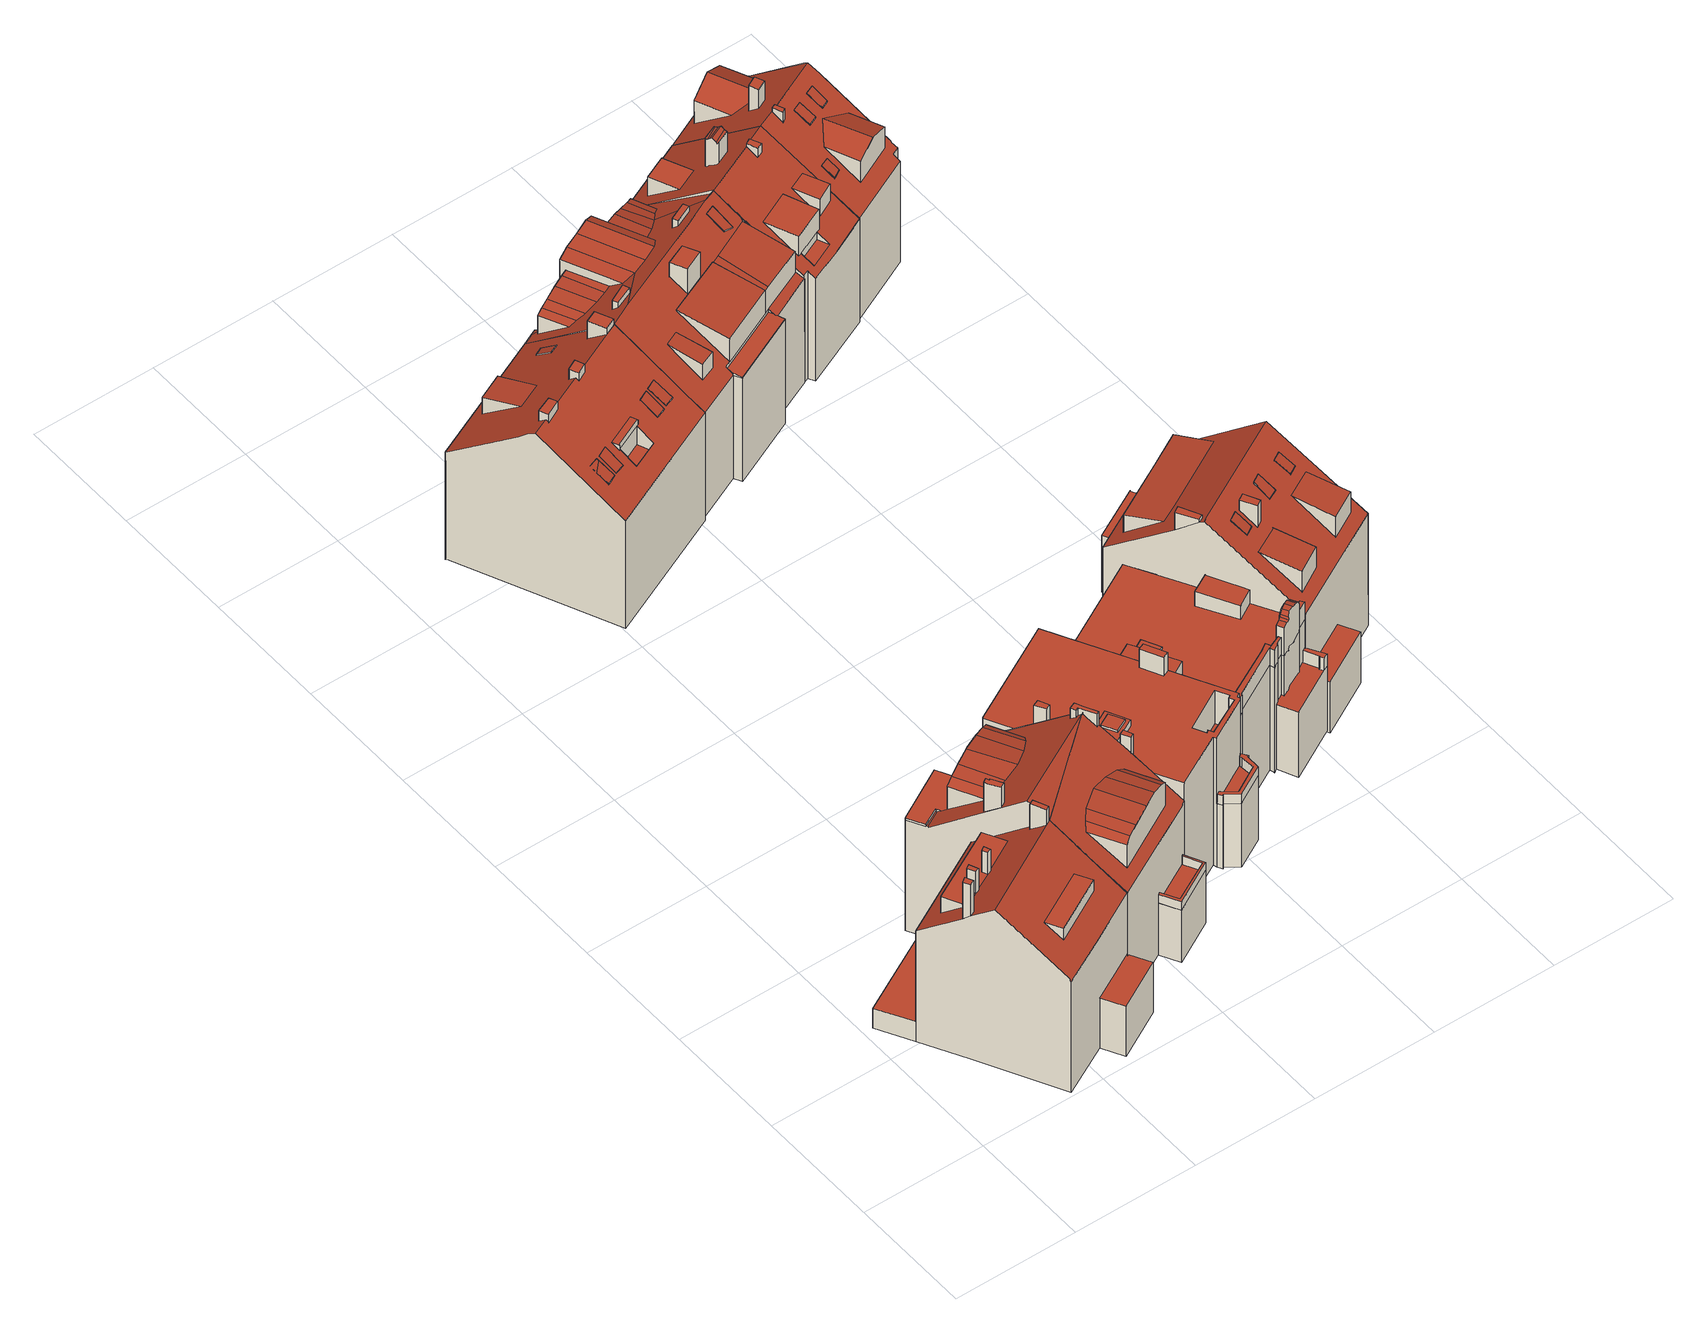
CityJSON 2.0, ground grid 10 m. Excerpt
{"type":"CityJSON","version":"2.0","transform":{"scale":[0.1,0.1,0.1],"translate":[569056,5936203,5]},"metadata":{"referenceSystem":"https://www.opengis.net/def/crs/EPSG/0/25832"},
"CityObjects":{
"building1":{"type":"Building","attributes":{"Grundfläche 2D":"137.270024","Grundhöhe NN":"5.859"},"children":["building1-1","building1-2","building1-3","building1-4"],"geometry":[{"type":"MultiSurface","lod":"3","boundaries":[[[0,1,2,3]],[[4,5,6,7,8,9,10,11,12,13,14,15]],[[16,17,18,19,20,21],[22,3,2,23]],[[24,17,16]],[[17,24,25,26,27,28,29],[30,4,15,12,11,8,7,31]],[[32,33,34,35]],[[36,37,38,39,40]],[[1,0,22,23]],[[2,1,23]],[[22,0,3]],[[31,7,6]],[[5,4,30]],[[6,5,30,31]],[[32,35,41,42]],[[33,32,42,43]],[[34,33,43,44]],[[36,21,20,19,45,46,37]],[[41,35,26,25,24,16,21,36,47,48,49]],[[26,35,34,27]],[[45,19,18,17,29,28,27,34,44,50]],[[38,37,46,51]],[[39,38,51,52]],[[47,36,40,39,52,53]],[[50,44,43,42,41,49,48,47,53,52,51,46,45]]],"semantics":{"surfaces":[{"type":"RoofSurface"},{"type":"WallSurface"},{"type":"GroundSurface"}],"values":[0,0,0,0,0,0,0,1,1,1,1,1,1,1,1,1,1,1,1,1,1,1,1,2]}}]},
"building1-1":{"type":"BuildingInstallation","parents":["building1"],"geometry":[{"type":"MultiSurface","lod":"3","boundaries":[[[54,55,56,57]],[[12,58,57,56]],[[14,54,57,58,15]],[[55,54,14,13]],[[56,55,13,12]]],"semantics":{"surfaces":[{"type":"RoofSurface"},{"type":"WallSurface"}],"values":[0,1,1,1,1]}}]},
"building1-2":{"type":"BuildingInstallation","parents":["building1"],"geometry":[{"type":"MultiSurface","lod":"3","boundaries":[[[59,60,61,62]],[[8,63,62,61]],[[10,59,62,63,11]],[[60,59,10,9]],[[61,60,9,8]]],"semantics":{"surfaces":[{"type":"RoofSurface"},{"type":"WallSurface"}],"values":[0,1,1,1,1]}}]},
"building1-3":{"type":"BuildingInstallation","parents":["building1"],"geometry":[{"type":"MultiSurface","lod":"3","boundaries":[[[64,65,66,67,68]],[[66,65,25,69]],[[70,68,67,66,69,71]],[[64,68,70,24]],[[65,64,24,25]]],"semantics":{"surfaces":[{"type":"RoofSurface"},{"type":"WallSurface"}],"values":[0,1,1,1,1]}}]},
"building1-4":{"type":"BuildingInstallation","parents":["building1"],"geometry":[{"type":"MultiSurface","lod":"3","boundaries":[[[72,73,74,75]],[[75,74,29,76]],[[72,75,76,77]],[[73,72,77,28]],[[74,73,28,29]]],"semantics":{"surfaces":[{"type":"RoofSurface"},{"type":"WallSurface"}],"values":[0,1,1,1,1]}}]},
"building2":{"type":"Building","attributes":{"Grundfläche 2D":"147.644902","Grundhöhe NN":"5.952"},"children":["building2-1","building2-2","building2-3","building2-4"],"geometry":[{"type":"MultiSurface","lod":"3","boundaries":[[[78,79,80,81]],[[81,80,82,83]],[[84,83,82,85]],[[86,84,85,87]],[[88,86,87,89]],[[90,88,89,91]],[[92,93,94,95]],[[96,92,95,97]],[[98,96,97,99]],[[100,101,98,99,102]],[[103,100,102,104]],[[105,103,104,106]],[[107,108,109,110,111,112]],[[113,114,115,116,117,118,119,120,121,122,123,124],[125,78,81,83,84,86,88,90,126]],[[127,115,114,113]],[[128,129,130,131]],[[132,133,134,135]],[[136,137,115,127,113,138,139,140,130,129,141,142,143,106,104,102,99,97,95,94,144,145,146,133,132]],[[147,24,115,137]],[[116,115,24]],[[87,85,82,80,79,125,126,91,89]],[[126,90,91]],[[79,78,125]],[[144,94,93]],[[143,105,106]],[[103,105,143,142,148,144,93,92,96,98,101,100]],[[111,110,149,150]],[[112,111,150,151]],[[107,112,151,152]],[[110,109,108,107,152,153,122,121,120,119,118,154,149]],[[155,113,124,123,122,153]],[[156,140,139,138,113,155]],[[130,140,156,157]],[[131,130,157,158]],[[159,128,131,158,160]],[[118,117,116,24,147,137,136,132,135,159,160,161,162,163,164,165,166,154]],[[153,152,151,150,149,154,166,165,164,163,162,161,160,158,157,156,155]]],"semantics":{"surfaces":[{"type":"RoofSurface"},{"type":"WallSurface"},{"type":"GroundSurface"}],"values":[0,0,0,0,0,0,0,0,0,0,0,0,0,0,0,0,0,0,0,0,1,1,1,1,1,1,1,1,1,1,1,1,1,1,1,1,2]}}]},
"building2-1":{"type":"BuildingInstallation","parents":["building2"],"geometry":[{"type":"MultiSurface","lod":"3","boundaries":[[[167,168,169,170,171,172,173]],[[174,171,170,169,175,176]],[[174,177,172,171]],[[173,172,177,178]],[[178,179,167,173]],[[168,167,179,180]],[[180,175,169,168]]],"semantics":{"surfaces":[{"type":"RoofSurface"},{"type":"WallSurface"}],"values":[0,1,1,1,1,1,1]}}]},
"building2-2":{"type":"BuildingInstallation","parents":["building2"],"geometry":[{"type":"MultiSurface","lod":"3","boundaries":[[[181,182,183,145,184,185,186,141,187,188,189,190]],[[144,148,142,186,185,184]],[[141,186,142]],[[184,145,144]],[[129,187,141]],[[188,187,129,128]],[[128,159,189,188]],[[159,135,190,189]],[[135,134,181,190]],[[146,145,183,182,181,134,133]]],"semantics":{"surfaces":[{"type":"RoofSurface"},{"type":"WallSurface"}],"values":[0,1,1,1,1,1,1,1,1,1]}}]},
"building2-3":{"type":"BuildingInstallation","parents":["building2"],"geometry":[{"type":"MultiSurface","lod":"3","boundaries":[[[191,192,193,194,195,196,197,198]],[[192,191,139,199]],[[199,200,193,192]],[[194,193,200,201]],[[202,196,195,194,201,127,114]],[[197,196,202,124]],[[124,113,138,139,191,198,197]]],"semantics":{"surfaces":[{"type":"RoofSurface"},{"type":"WallSurface"}],"values":[0,1,1,1,1,1,1]}}]},
"building2-4":{"type":"BuildingInstallation","parents":["building2"],"geometry":[{"type":"MultiSurface","lod":"3","boundaries":[[[203,204,205,206,207,208,209,210]],[[109,110,203,210]],[[110,111,204,203]],[[111,112,205,204]],[[112,107,206,205]],[[206,107,108,207]],[[108,211,208,207]],[[209,208,211,212]],[[212,109,210,209]]],"semantics":{"surfaces":[{"type":"RoofSurface"},{"type":"WallSurface"}],"values":[0,1,1,1,1,1,1,1,1]}}]},
"building3":{"type":"Building","attributes":{"Grundfläche 2D":"138.287125","Grundhöhe NN":"5.961"},"children":["building3-1","building3-2","building3-3","building3-4","building3-5","building3-6","building3-7"],"geometry":[{"type":"MultiSurface","lod":"3","boundaries":[[[213,214,215,216,217,218,219,220,221,222,223,224,225,226,227,228,229,230,231,232,233],[234,235,236,237,238,239,240,241]],[[242,243,244,245,246,247,248,249,250,251,252,253]],[[155,153,219,218,217,216,215,214,213,233,232,254,156]],[[220,219,153,255]],[[221,220,255,256,251,257]],[[221,257,251,250,249,248,247,246,258,225,224,223,222]],[[225,258,246,259,260,226]],[[227,226,260,261]],[[262,263,231,230,229,228,227,261,264]],[[232,231,263,254]],[[252,251,256,265]],[[253,252,265,266]],[[242,253,266,267]],[[243,242,267,268]],[[244,243,268,269]],[[245,244,269,270]],[[246,245,270,259]],[[269,268,267,266,265,256,255,153,155,156,254,263,262,264,261,260,259,270]]],"semantics":{"surfaces":[{"type":"RoofSurface"},{"type":"WallSurface"},{"type":"GroundSurface"}],"values":[0,0,1,1,1,1,1,1,1,1,1,1,1,1,1,1,1,2]}}]},
"building3-1":{"type":"BuildingInstallation","parents":["building3"],"geometry":[{"type":"MultiSurface","lod":"3","boundaries":[[[271,272,273,274]],[[230,275,274,273]],[[271,274,275,276]],[[276,229,272,271]],[[229,230,273,272]]],"semantics":{"surfaces":[{"type":"RoofSurface"},{"type":"WallSurface"}],"values":[0,1,1,1,1]}}]},
"building3-2":{"type":"BuildingInstallation","parents":["building3"],"geometry":[{"type":"MultiSurface","lod":"3","boundaries":[[[277,278,279,280,281,282,283,284]],[[240,280,279,241]],[[240,239,281,280]],[[239,238,282,281]],[[238,237,283,282]],[[236,284,283,237]],[[235,277,284,236]],[[235,234,278,277]],[[279,278,234,241]]],"semantics":{"surfaces":[{"type":"RoofSurface"},{"type":"WallSurface"}],"values":[0,1,1,1,1,1,1,1,1]}}]},
"building3-3":{"type":"BuildingInstallation","parents":["building3"],"geometry":[{"type":"MultiSurface","lod":"3","boundaries":[[[285,286,287,288]],[[217,218,288,287]],[[218,289,285,288]],[[286,285,289,290]],[[290,217,287,286]]],"semantics":{"surfaces":[{"type":"RoofSurface"},{"type":"WallSurface"}],"values":[0,1,1,1,1]}}]},
"building3-4":{"type":"BuildingInstallation","parents":["building3"],"geometry":[{"type":"MultiSurface","lod":"3","boundaries":[[[291,292,293,294],[295,296,297,298]],[[216,299,291,294]],[[299,300,292,291]],[[300,215,293,292]],[[215,216,294,293]]],"semantics":{"surfaces":[{"type":"RoofSurface"},{"type":"WallSurface"}],"values":[0,1,1,1,1]}}]},
"building3-5":{"type":"BuildingInstallation","parents":["building3"],"geometry":[{"type":"MultiSurface","lod":"3","boundaries":[[[301,302,303,304]],[[304,303,297,296]],[[301,304,296,295]],[[302,301,295,298]],[[303,302,298,297]]],"semantics":{"surfaces":[{"type":"RoofSurface"},{"type":"WallSurface"}],"values":[0,1,1,1,1]}}]},
"building3-6":{"type":"BuildingInstallation","parents":["building3"],"geometry":[{"type":"MultiSurface","lod":"3","boundaries":[[[305,306,307,308]],[[213,214,308,307]],[[214,309,305,308]],[[306,305,309,310]],[[310,213,307,306]]],"semantics":{"surfaces":[{"type":"RoofSurface"},{"type":"WallSurface"}],"values":[0,1,1,1,1]}}]},
"building3-7":{"type":"BuildingInstallation","parents":["building3"],"geometry":[{"type":"MultiSurface","lod":"3","boundaries":[[[311,312,313,314,315,316,317,257,318,319,320,321,322,323,258,324]],[[242,243,321,320]],[[248,325,312,311]],[[313,312,325,326]],[[314,313,326,327]],[[315,314,327,328]],[[328,249,316,315]],[[250,251,257,317,316,249]],[[251,252,318,257]],[[252,253,319,318]],[[253,242,320,319]],[[243,244,322,321]],[[244,245,323,322]],[[245,246,258,323]],[[247,248,311,324,258,246]]],"semantics":{"surfaces":[{"type":"RoofSurface"},{"type":"WallSurface"}],"values":[0,1,1,1,1,1,1,1,1,1,1,1,1,1,1]}}]},
"building4":{"type":"Building","attributes":{"Grundfläche 2D":"151.168650","Grundhöhe NN":"5.872"},"children":["building4-1","building4-2","building4-3","building4-4","building4-5","building4-6","building4-7","building4-8","building4-9","building4-10"],"geometry":[{"type":"MultiSurface","lod":"3","boundaries":[[[329,330,331,332]],[[333,334,335,336,337,338,339,340,341],[342,343,344,345]],[[346,347,348,349,350,351,352,340,339,338,337,336,335,334],[331,353,354,332]],[[330,353,331]],[[332,354,329]],[[330,329,354,353]],[[333,341,355,356]],[[348,347,346,334,333,356,357]],[[349,348,357,358]],[[355,341,340,352,351,350,349,358,359]],[[358,357,356,355,359]]],"semantics":{"surfaces":[{"type":"RoofSurface"},{"type":"WallSurface"},{"type":"GroundSurface"}],"values":[0,0,0,1,1,1,1,1,1,1,2]}}]},
"building4-1":{"type":"BuildingInstallation","parents":["building4"],"geometry":[{"type":"MultiSurface","lod":"3","boundaries":[[[360,361,362,363]],[[345,344,361,360]],[[344,343,362,361]],[[343,342,363,362]],[[345,360,363,342]]],"semantics":{"surfaces":[{"type":"RoofSurface"},{"type":"WallSurface"}],"values":[0,1,1,1,1]}}]},
"building4-2":{"type":"BuildingInstallation","parents":["building4"],"geometry":[{"type":"MultiSurface","lod":"3","boundaries":[[[364,365,366,367]],[[347,368,367,366]],[[364,367,368,369]],[[365,364,369,346]],[[346,347,366,365]]],"semantics":{"surfaces":[{"type":"RoofSurface"},{"type":"WallSurface"}],"values":[0,1,1,1,1]}}]},
"building4-3":{"type":"BuildingInstallation","parents":["building4"],"geometry":[{"type":"MultiSurface","lod":"3","boundaries":[[[370,371,372,373,374]],[[371,370,375,376]],[[371,376,338,377,372]],[[373,372,377,378]],[[378,339,375,370,374,373]]],"semantics":{"surfaces":[{"type":"RoofSurface"},{"type":"WallSurface"}],"values":[0,1,1,1,1]}}]},
"building4-4":{"type":"BuildingInstallation","parents":["building4"],"geometry":[{"type":"MultiSurface","lod":"3","boundaries":[[[379,380,381,382]],[[381,380,383,384]],[[382,381,384,385]],[[379,382,385,386]],[[380,379,386,383]]],"semantics":{"surfaces":[{"type":"RoofSurface"},{"type":"WallSurface"}],"values":[0,1,1,1,1]}}]},
"building4-5":{"type":"BuildingInstallation","parents":["building4"],"geometry":[{"type":"MultiSurface","lod":"3","boundaries":[[[387,388,389,390]],[[391,392,390,389]],[[392,393,387,390]],[[388,387,393,394]],[[389,388,394,391]]],"semantics":{"surfaces":[{"type":"RoofSurface"},{"type":"WallSurface"}],"values":[0,1,1,1,1]}}]},
"building4-6":{"type":"BuildingInstallation","parents":["building4"],"geometry":[{"type":"MultiSurface","lod":"3","boundaries":[[[395,396,397,398]],[[396,395,399,400]],[[400,401,397,396]],[[401,402,398,397]],[[395,398,402,399]]],"semantics":{"surfaces":[{"type":"RoofSurface"},{"type":"WallSurface"}],"values":[0,1,1,1,1]}}]},
"building4-7":{"type":"BuildingInstallation","parents":["building4"],"geometry":[{"type":"MultiSurface","lod":"3","boundaries":[[[403,404,405,406]],[[407,408,404,403]],[[406,405,409,410]],[[403,406,410,407]],[[408,409,405,404]]],"semantics":{"surfaces":[{"type":"RoofSurface"},{"type":"WallSurface"}],"values":[0,1,1,1,1]}}]},
"building4-8":{"type":"BuildingInstallation","parents":["building4"],"geometry":[{"type":"MultiSurface","lod":"3","boundaries":[[[411,412,413,414,415,416]],[[412,411,417,418]],[[418,336,419,414,413,412]],[[420,415,414,419]],[[420,337,417,411,416,415]]],"semantics":{"surfaces":[{"type":"RoofSurface"},{"type":"WallSurface"}],"values":[0,1,1,1,1]}}]},
"building4-9":{"type":"BuildingInstallation","parents":["building4"],"geometry":[{"type":"MultiSurface","lod":"3","boundaries":[[[421,422,423,424,425,426]],[[427,345,342,428,422,421,426,425]],[[423,422,428]],[[425,424,427]]],"semantics":{"surfaces":[{"type":"RoofSurface"},{"type":"WallSurface"}],"values":[0,1,1,1]}}]},
"building4-10":{"type":"BuildingInstallation","parents":["building4"],"geometry":[{"type":"MultiSurface","lod":"3","boundaries":[[[429,430,431,432]],[[432,431,433,434]],[[429,432,434,435]],[[430,429,435,436]],[[431,430,436,433]]],"semantics":{"surfaces":[{"type":"RoofSurface"},{"type":"WallSurface"}],"values":[0,1,1,1,1]}}]},
"building5":{"type":"Building","attributes":{"Grundfläche 2D":"136.996921","Grundhöhe NN":"6.033"},"children":["building5-1","building5-2","building5-3","building5-4","building5-5","building5-6","building5-7","building5-8"],"geometry":[{"type":"Solid","lod":"3","boundaries":[[[[437,438,439,440,441,442,443,444,445,446,447,448,449,450,451,452,453,454]],[[455,456,457]],[[456,458,459,460,461,462,463,464,465,466,467,468,469,470,471,472,473,474,475,476,477,478,457]],[[479,459,458,480,481,482,483]],[[474,473,472,475]],[[484,485,460,459,486,487,488]],[[489,490,461,460]],[[454,453,491,492]],[[493,438,437,454,492,494]],[[495,440,439,438,493,496]],[[455,457,261,497]],[[456,455,497,498]],[[458,456,498,499]],[[500,481,480,458,499,501]],[[483,482,481,500,491,453,452]],[[483,452,451,479]],[[479,451,450,459]],[[459,450,449,486]],[[446,445,444,443,490,489,460,485,484,488,487,486,449,448,447]],[[490,443,442,461]],[[440,502,462,461,442,441]],[[468,467,466,465,464,463,462,502,440,495,503,504]],[[469,468,504,505]],[[457,478,477,476,475,472,471,470,469,505,262,264,261]],[[497,261,264,262,505,504,503,495,496,493,494,492,491,500,501,499,498]]]],"semantics":{"surfaces":[{"type":"RoofSurface"},{"type":"WallSurface"},{"type":"GroundSurface"}],"values":[[0,0,0,0,0,0,0,1,1,1,1,1,1,1,1,1,1,1,1,1,1,1,1,1,2]]}}]},
"building5-1":{"type":"BuildingInstallation","parents":["building5"],"geometry":[{"type":"MultiSurface","lod":"3","boundaries":[[[506,502,507,508,509,510,511]],[[508,507,441,512]],[[512,513,509,508]],[[513,437,510,509]],[[437,438,511,510]],[[438,439,440,502,506,511]],[[502,440,441,507]]],"semantics":{"surfaces":[{"type":"RoofSurface"},{"type":"WallSurface"}],"values":[0,1,1,1,1,1,1]}}]},
"building5-2":{"type":"BuildingInstallation","parents":["building5"],"geometry":[{"type":"MultiSurface","lod":"3","boundaries":[[[514,515,516,517,518,519,520,521,522]],[[477,478,457,516,515]],[[457,455,517,516]],[[455,456,518,517]],[[458,519,518,456]],[[523,524,525,522,521,520]],[[474,514,522,525]],[[477,515,514,474,526]]],"semantics":{"surfaces":[{"type":"RoofSurface"},{"type":"WallSurface"}],"values":[0,1,1,1,1,1,1,1]}}]},
"building5-3":{"type":"BuildingInstallation","parents":["building5"],"geometry":[{"type":"MultiSurface","lod":"3","boundaries":[[[527,528,529,530]],[[530,529,531,532]],[[527,530,532,533]],[[528,527,533,534]],[[529,528,534,531]]],"semantics":{"surfaces":[{"type":"RoofSurface"},{"type":"WallSurface"}],"values":[0,1,1,1,1]}}]},
"building5-4":{"type":"BuildingInstallation","parents":["building5"],"geometry":[{"type":"MultiSurface","lod":"3","boundaries":[[[535,536,537,538,539]],[[535,540,541,536]],[[540,542,543,541]],[[542,544,545,543]],[[544,546,547,545]],[[546,548,549,547]],[[548,550,551,549]],[[550,552,553,551]],[[554,553,552,555,556,557]],[[542,540,535,539,558,559,560,561,562,563,564,565,555,552,550,548,546,544]],[[566,567,568,459,486,554,557,556,555,565]],[[543,545,547,549,551,553,554,486,487,488,484,485,460,489,490,537,536,541]],[[461,569,570,571,558,539,538,537,490]]],"semantics":{"surfaces":[{"type":"RoofSurface"},{"type":"WallSurface"}],"values":[0,0,0,0,0,0,0,0,0,1,1,1,1]}}]},
"building5-5":{"type":"BuildingInstallation","parents":["building5"],"geometry":[{"type":"MultiSurface","lod":"3","boundaries":[[[572,573,574,568,567,520,519,575,576]],[[523,520,567,566]],[[458,480,481,576,575,519]],[[481,482,483,573,572,576]],[[483,479,574,573]],[[479,459,568,574]]],"semantics":{"surfaces":[{"type":"RoofSurface"},{"type":"WallSurface"}],"values":[0,1,1,1,1,1]}}]},
"building5-6":{"type":"BuildingInstallation","parents":["building5"],"geometry":[{"type":"MultiSurface","lod":"3","boundaries":[[[577,578,579,580,581,582,583,584]],[[471,472,475,582,581,580,470]],[[475,473,585,584,583,582]],[[586,587,579,578,577,584,585,588]],[[587,470,580,579]]],"semantics":{"surfaces":[{"type":"RoofSurface"},{"type":"WallSurface"}],"values":[0,1,1,1,1]}}]},
"building5-7":{"type":"BuildingInstallation","parents":["building5"],"geometry":[{"type":"MultiSurface","lod":"3","boundaries":[[[589,590,591,592]],[[465,593,590,589]],[[594,591,590,593]],[[594,464,592,591]],[[589,592,464,465]]],"semantics":{"surfaces":[{"type":"RoofSurface"},{"type":"WallSurface"}],"values":[0,1,1,1,1]}}]},
"building5-8":{"type":"BuildingInstallation","parents":["building5"],"geometry":[{"type":"MultiSurface","lod":"3","boundaries":[[[595,596,570,569,597]],[[463,598,571,570,596,595]],[[462,597,569,461]],[[462,463,595,597]]],"semantics":{"surfaces":[{"type":"RoofSurface"},{"type":"WallSurface"}],"values":[0,1,1,1]}}]},
"building6":{"type":"Building","attributes":{"Grundfläche 2D":"190.887430","Grundhöhe NN":"6.271"},"children":["building6-1","building6-2","building6-3","building6-4","building6-5","building6-6"],"geometry":[{"type":"MultiSurface","lod":"3","boundaries":[[[599,600,601,602]],[[603,599,602,604]],[[605,603,604,606]],[[607,608,605,606]],[[609,610,611,612]],[[613,614,615,616]],[[613,617,618,614]],[[619,618,617,620]],[[620,609,612,619]],[[621,622,623,624]],[[625,626,627,628,629]],[[625,629,630,631]],[[632,633,634,635]],[[635,634,636,637]],[[637,636,638,639]],[[638,640,641,639]],[[641,640,642,643]],[[644,645,646]],[[631,647,648,646,645,649,650,651,652,653]],[[654,655,656,657,333,658,659,660,661,662,627,626,625,631,653,663]],[[664,665,666]],[[657,656,602,601,615,614,618,619,612,611,667,666,665,348,668]],[[602,656,655,654,637,639,641,643,607,606,604]],[[669,670,671,672,673,674,675,676,632,635,637,654,677,678]],[[677,654,663]],[[600,679,680,616,615,601]],[[642,674,673,608,607,643]],[[679,600,599,603,605,608,673,672]],[[667,611,610]],[[617,613,616,680,666,667,610,609,620]],[[627,622,621,628]],[[627,662,623,622]],[[624,623,662,661]],[[624,661,681,628,621]],[[628,681,646,648,647,630,629]],[[631,630,647]],[[636,634,633,676,675,674,642,640,638]],[[676,633,632]],[[658,333,682,683]],[[684,658,683,685]],[[686,684,685,687]],[[645,686,687,688]],[[650,649,645,688,689]],[[690,691,692,669,678,677,663,653,652,651,650,689,693]],[[671,670,669,692,694]],[[672,671,694,695]],[[696,679,672,695]],[[680,679,696,697]],[[666,680,697,698]],[[664,666,698,699]],[[700,348,665,664,699,701]],[[333,657,668,348,682]],[[682,348,700]],[[695,694,692,691,690,693,689,688,687,685,683,682,700,701,699,698,697,696]]],"semantics":{"surfaces":[{"type":"RoofSurface"},{"type":"WallSurface"},{"type":"GroundSurface"}],"values":[0,0,0,0,0,0,0,0,0,0,0,0,0,0,0,0,0,0,0,0,0,0,0,0,0,1,1,1,1,1,1,1,1,1,1,1,1,1,1,1,1,1,1,1,1,1,1,1,1,1,1,1,1,2]}}]},
"building6-1":{"type":"BuildingInstallation","parents":["building6"],"geometry":[{"type":"MultiSurface","lod":"3","boundaries":[[[702,703,704,705]],[[706,707,705,704]],[[702,705,707,708]],[[708,709,703,702]],[[703,709,706,704]]],"semantics":{"surfaces":[{"type":"RoofSurface"},{"type":"WallSurface"}],"values":[0,1,1,1,1]}}]},
"building6-2":{"type":"BuildingInstallation","parents":["building6"],"geometry":[{"type":"MultiSurface","lod":"3","boundaries":[[[710,711,712,713,714]],[[715,716,710,714]],[[711,710,716,717]],[[717,718,712,711]],[[718,719,713,712]],[[715,714,713,719]]],"semantics":{"surfaces":[{"type":"RoofSurface"},{"type":"WallSurface"}],"values":[0,1,1,1,1,1]}}]},
"building6-3":{"type":"BuildingInstallation","parents":["building6"],"geometry":[{"type":"MultiSurface","lod":"3","boundaries":[[[720,721,722,723]],[[724,721,720,725]],[[724,726,722,721]],[[727,723,722,726,728]],[[720,723,727,725]]],"semantics":{"surfaces":[{"type":"RoofSurface"},{"type":"WallSurface"}],"values":[0,1,1,1,1]}}]},
"building6-4":{"type":"BuildingInstallation","parents":["building6"],"geometry":[{"type":"MultiSurface","lod":"3","boundaries":[[[729,644,730,731,732,659,733]],[[730,644,646]],[[730,646,681,661,660,732,731]],[[659,732,660]],[[684,686,729,733]],[[686,645,644,729]],[[658,684,733,659]]],"semantics":{"surfaces":[{"type":"RoofSurface"},{"type":"WallSurface"}],"values":[0,1,1,1,1,1,1]}}]},
"building6-5":{"type":"BuildingInstallation","parents":["building6"],"geometry":[{"type":"MultiSurface","lod":"3","boundaries":[[[734,735,736,737]],[[737,736,738,739]],[[739,740,734,737]],[[735,734,740,741]],[[736,735,741,738]]],"semantics":{"surfaces":[{"type":"RoofSurface"},{"type":"WallSurface"}],"values":[0,1,1,1,1]}}]},
"building6-6":{"type":"BuildingInstallation","parents":["building6"],"geometry":[{"type":"MultiSurface","lod":"3","boundaries":[[[742,743,744,745]],[[746,747,743,742]],[[747,744,743]],[[742,745,746]]],"semantics":{"surfaces":[{"type":"RoofSurface"},{"type":"WallSurface"}],"values":[0,1,1,1]}}]},
"building7":{"type":"Building","attributes":{"Grundfläche 2D":"169.235116","Grundhöhe NN":"5.941"},"children":["building7-1","building7-2","building7-3","building7-4","building7-5","building7-6","building7-7","building7-8"],"geometry":[{"type":"MultiSurface","lod":"3","boundaries":[[[748,749,750,751,752,753,754]],[[755,756,757,758,759,760,761],[748,754,753,762,763,764,765,766,767]],[[768,769,770,759,758,757]],[[771,772,773,774]],[[775,776,777,778,779]],[[749,767,766,763,762,752,751,750]],[[762,753,752]],[[749,748,767]],[[760,759,770,780,781,777]],[[782,761,760,777,776,783]],[[768,757,756,755,761,782,784,772,769]],[[780,770,769,772,771,785]],[[773,772,784,786]],[[774,773,786,787]],[[771,774,787,785]],[[788,779,778,777,781,789]],[[775,779,788,790]],[[776,775,790,783]],[[787,786,784,782,783,790,788,789,781,780,785]]],"semantics":{"surfaces":[{"type":"RoofSurface"},{"type":"WallSurface"},{"type":"GroundSurface"}],"values":[0,0,0,0,0,1,1,1,1,1,1,1,1,1,1,1,1,1,2]}}]},
"building7-1":{"type":"BuildingInstallation","parents":["building7"],"geometry":[{"type":"MultiSurface","lod":"3","boundaries":[[[791,792,793,794]],[[794,793,795,755]],[[791,794,755,756]],[[792,791,756,796]],[[793,792,796,795]]],"semantics":{"surfaces":[{"type":"RoofSurface"},{"type":"WallSurface"}],"values":[0,1,1,1,1]}}]},
"building7-2":{"type":"BuildingInstallation","parents":["building7"],"geometry":[{"type":"MultiSurface","lod":"3","boundaries":[[[797,798,799,800]],[[800,799,801,802]],[[797,800,802,803]],[[798,797,803,804]],[[799,798,804,801]]],"semantics":{"surfaces":[{"type":"RoofSurface"},{"type":"WallSurface"}],"values":[0,1,1,1,1]}}]},
"building7-3":{"type":"BuildingInstallation","parents":["building7"],"geometry":[{"type":"MultiSurface","lod":"3","boundaries":[[[805,806,807,808]],[[809,810,807,806]],[[806,805,811,809]],[[810,812,808,807]],[[805,808,812,811]]],"semantics":{"surfaces":[{"type":"RoofSurface"},{"type":"WallSurface"}],"values":[0,1,1,1,1]}}]},
"building7-4":{"type":"BuildingInstallation","parents":["building7"],"geometry":[{"type":"MultiSurface","lod":"3","boundaries":[[[813,814,815,816]],[[817,816,815]],[[817,818,813,816]],[[818,814,813]]],"semantics":{"surfaces":[{"type":"RoofSurface"},{"type":"WallSurface"}],"values":[0,1,1,1]}}]},
"building7-5":{"type":"BuildingInstallation","parents":["building7"],"geometry":[{"type":"MultiSurface","lod":"3","boundaries":[[[819,820,821,822]],[[820,819,765,764]],[[764,763,821,820]],[[822,821,763,766]],[[766,765,819,822]]],"semantics":{"surfaces":[{"type":"RoofSurface"},{"type":"WallSurface"}],"values":[0,1,1,1,1]}}]},
"building7-6":{"type":"BuildingInstallation","parents":["building7"],"geometry":[{"type":"MultiSurface","lod":"3","boundaries":[[[823,824,825,826]],[[826,825,827,828]],[[823,826,828,829]],[[824,823,829,830]],[[825,824,830,827]]],"semantics":{"surfaces":[{"type":"RoofSurface"},{"type":"WallSurface"}],"values":[0,1,1,1,1]}}]},
"building7-7":{"type":"BuildingInstallation","parents":["building7"],"geometry":[{"type":"MultiSurface","lod":"3","boundaries":[[[831,832,833,834]],[[834,833,835,836]],[[833,832,837,835]],[[831,834,836,838]],[[832,831,838,837]]],"semantics":{"surfaces":[{"type":"RoofSurface"},{"type":"WallSurface"}],"values":[0,1,1,1,1]}}]},
"building7-8":{"type":"BuildingInstallation","parents":["building7"],"geometry":[{"type":"MultiSurface","lod":"3","boundaries":[[[839,840,841,842]],[[843,839,842]],[[843,844,840,839]],[[844,841,840]]],"semantics":{"surfaces":[{"type":"RoofSurface"},{"type":"WallSurface"}],"values":[0,1,1,1]}}]},
"building8":{"type":"Building","attributes":{"Grundfläche 2D":"94.578995","Grundhöhe NN":"6.068"},"children":["building8-1","building8-2","building8-3","building8-4","building8-5"],"geometry":[{"type":"MultiSurface","lod":"3","boundaries":[[[845,846,847,848,849,850]],[[851,852,853,663,854,855]],[[856,857,858]],[[857,851,855,854,663,859,860,861,858],[862,863,850,849,864,865,866,867]],[[863,862,865,864,848,847,846,845]],[[864,849,848]],[[863,845,850]],[[868,859,663,853,869,870]],[[860,859,868,871]],[[861,860,871,872]],[[856,858,861,872,873]],[[874,852,851,857,856,873]],[[853,852,874,869]],[[870,869,874,873,872,871,868]]],"semantics":{"surfaces":[{"type":"RoofSurface"},{"type":"WallSurface"},{"type":"GroundSurface"}],"values":[0,0,0,0,1,1,1,1,1,1,1,1,1,2]}}]},
"building8-1":{"type":"BuildingInstallation","parents":["building8"],"geometry":[{"type":"MultiSurface","lod":"3","boundaries":[[[875,876,877,878]],[[876,879,877]],[[878,880,875]],[[876,875,880,879]]],"semantics":{"surfaces":[{"type":"RoofSurface"},{"type":"WallSurface"}],"values":[0,1,1,1]}}]},
"building8-2":{"type":"BuildingInstallation","parents":["building8"],"geometry":[{"type":"MultiSurface","lod":"3","boundaries":[[[866,881,882,867]],[[867,882,862]],[[881,866,865]],[[862,882,881,865]]],"semantics":{"surfaces":[{"type":"RoofSurface"},{"type":"WallSurface"}],"values":[0,1,1,1]}}]},
"building8-3":{"type":"BuildingInstallation","parents":["building8"],"geometry":[{"type":"MultiSurface","lod":"3","boundaries":[[[883,884,885,886]],[[884,883,887,888]],[[884,888,885]],[[886,887,883]]],"semantics":{"surfaces":[{"type":"RoofSurface"},{"type":"WallSurface"}],"values":[0,1,1,1]}}]},
"building8-4":{"type":"BuildingInstallation","parents":["building8"],"geometry":[{"type":"MultiSurface","lod":"3","boundaries":[[[889,890,891,892]],[[854,893,892,891]],[[889,892,893,894]],[[890,889,894,855]],[[855,854,891,890]]],"semantics":{"surfaces":[{"type":"RoofSurface"},{"type":"WallSurface"}],"values":[0,1,1,1,1]}}]},
"building8-5":{"type":"BuildingInstallation","parents":["building8"],"geometry":[{"type":"MultiSurface","lod":"3","boundaries":[[[895,896,897,898]],[[899,895,898,900]],[[901,899,900,902]],[[903,901,902,904]],[[905,903,904,906]],[[905,906,907]],[[908,909,910,911,912,913,914,907,906,904,902,900,898,897]],[[907,914,915,905]],[[915,916,917,918,919,920,921,896,895,899,901,903,905]],[[921,908,897,896]]],"semantics":{"surfaces":[{"type":"RoofSurface"},{"type":"WallSurface"}],"values":[0,0,0,0,0,0,1,1,1,1]}}]},
"building9":{"type":"Building","attributes":{"Grundfläche 2D":"92.321397","Grundhöhe NN":"6.429"},"children":["building9-1","building9-2","building9-3","building9-4","building9-5"],"geometry":[{"type":"Solid","lod":"3","boundaries":[[[[922,923,924,925]],[[926,927,922,925]],[[928,929,930,931,932,933,934,935,936,851],[937,926,925,924,938]],[[939,940,941,942,943,930,929,928,851,857,944],[945,946,947,948,949]],[[950,951,946,945]],[[949,952,950,945]],[[924,923,938]],[[926,937,927]],[[937,938,923,922,927]],[[948,947,951,950,952]],[[946,951,947]],[[949,948,952]],[[944,857,953,954]],[[939,944,954,955]],[[940,939,955,956]],[[957,958,959,934,933,932,931,930,943,942,941,940,956,960]],[[935,934,959,961]],[[936,935,961,962]],[[857,851,936,962,953]],[[960,956,955,954,953,962,961,959,958,957]]]],"semantics":{"surfaces":[{"type":"RoofSurface"},{"type":"WallSurface"},{"type":"GroundSurface"}],"values":[[0,0,0,0,0,0,1,1,1,1,1,1,1,1,1,1,1,1,1,2]]}}]},
"building9-1":{"type":"BuildingInstallation","parents":["building9"],"geometry":[{"type":"MultiSurface","lod":"3","boundaries":[[[963,964,965,966]],[[966,965,967,968]],[[963,966,968,969]],[[964,963,969,970]],[[965,964,970,967]]],"semantics":{"surfaces":[{"type":"RoofSurface"},{"type":"WallSurface"}],"values":[0,1,1,1,1]}}]},
"building9-2":{"type":"BuildingInstallation","parents":["building9"],"geometry":[{"type":"MultiSurface","lod":"3","boundaries":[[[971,972,973,974]],[[974,973,928,975]],[[975,976,971,974]],[[976,929,972,971]],[[929,928,973,972]]],"semantics":{"surfaces":[{"type":"RoofSurface"},{"type":"WallSurface"}],"values":[0,1,1,1,1]}}]},
"building9-3":{"type":"BuildingInstallation","parents":["building9"],"geometry":[{"type":"MultiSurface","lod":"3","boundaries":[[[977,978,979,980]],[[981,982,979,978]],[[980,979,982,983]],[[984,981,978,977]],[[983,984,977,980]]],"semantics":{"surfaces":[{"type":"RoofSurface"},{"type":"WallSurface"}],"values":[0,1,1,1,1]}}]},
"building9-4":{"type":"BuildingInstallation","parents":["building9"],"geometry":[{"type":"MultiSurface","lod":"3","boundaries":[[[985,986,987,988]],[[988,987,989,990]],[[988,990,991,985]],[[991,992,986,985]],[[992,989,987,986]]],"semantics":{"surfaces":[{"type":"RoofSurface"},{"type":"WallSurface"}],"values":[0,1,1,1,1]}}]},
"building9-5":{"type":"BuildingInstallation","parents":["building9"],"geometry":[{"type":"MultiSurface","lod":"3","boundaries":[[[993,994,995,996,997]],[[997,996,998,999]],[[999,1000,993,997]],[[1000,1001,994,993]],[[1001,998,996,995,994]]],"semantics":{"surfaces":[{"type":"RoofSurface"},{"type":"WallSurface"}],"values":[0,1,1,1,1]}}]}
},
"vertices":[
[88,27,139],[131,50,139],[124,62,139],[81,39,139],[107,112,140],[98,129,140],[41,99,140],[50,81,140],[61,87,140],[58,93,140],[61,95,140],[64,89,140],[78,96,140],[76,100,140],[79,102,140],[81,98,140],[129,95,160],[50,52,160],[76,5,117],[76,3,115],[116,24,115],[155,45,115],[88,27,128],[131,50,128],[128,95,159],[123,106,150],[102,145,115],[23,103,115],[39,73,141],[42,68,146],[98,129,124],[41,99,124],[87,172,28],[8,130,28],[23,103,28],[102,145,28],[155,45,57],[116,24,57],[125,7,57],[164,28,57],[155,44,57],[102,145,9],[87,172,9],[8,130,9],[23,103,9],[76,3,9],[116,24,9],[155,45,9],[129,95,9],[128,95,9],[42,68,9],[125,7,9],[164,28,9],[155,44,9],
[79,102,161],[76,100,161],[78,96,161],[81,97,161],[81,97,140],
[61,95,161],[58,93,161],[61,87,161],[64,88,161],[64,88,140],
[128,95,174],[123,106,174],[119,104,174],[120,104,174],[125,93,174],[119,104,150],[125,93,159],[120,104,150],
[43,76,176],[39,73,176],[42,68,176],[46,70,176],[46,70,146],[43,76,141],
[151,84,144],[165,58,144],[170,61,147],[155,90,147],[178,65,149],[161,97,149],[175,107,151],[193,73,151],[189,112,149],[206,81,149],[200,114,147],[215,85,147],[206,114,144],[220,88,144],[110,177,146],[104,174,143],[117,148,143],[125,149,146],[119,182,148],[135,151,148],[131,188,150],[149,156,150],[145,196,148],[132,189,150],[161,165,148],[154,200,146],[169,173,146],[159,203,143],[172,178,143],[233,86,60],[232,85,60],[200,68,60],[198,67,60],[206,52,60],[241,71,60],[201,152,172],[199,150,172],[197,149,172],[129,95,159],[155,45,116],[155,44,116],[198,67,116],[232,85,116],[233,86,116],[236,88,116],[218,122,145],[206,142,163],[165,58,122],[220,88,122],[199,150,171],[121,210,116],[129,195,116],[130,196,116],[122,210,116],[87,173,116],[100,180,116],[100,181,116],[86,174,116],[87,172,116],[121,109,172],[201,152,171],[198,158,166],[167,216,116],[130,193,118],[132,189,121],[159,203,121],[104,174,121],[102,177,118],[101,180,116],[123,106,169],[131,188,121],[198,67,10],[206,52,10],[241,71,10],[233,86,10],[236,88,10],[155,44,10],[201,152,10],[167,216,10],[130,196,10],[122,210,10],[79,187,116],[79,187,10],[86,174,10],[87,173,10],[87,172,10],[128,95,10],[129,95,10],[155,45,10],
[111,137,175],[110,140,175],[107,138,175],[108,135,175],[113,127,175],[117,129,175],[112,138,175],[113,127,156],[107,138,147],[108,135,149],[117,129,156],[112,138,149],[111,137,149],[110,140,147],
[100,181,118],[100,180,118],[101,180,118],[104,174,118],[131,188,118],[132,189,118],[129,195,118],[121,210,118],[79,187,118],[86,174,118],
[198,158,176],[193,156,176],[195,152,176],[197,153,176],[199,150,176],[204,141,176],[206,142,176],[201,152,176],[193,156,166],[195,152,169],[197,153,169],[204,141,163],
[198,67,68],[206,52,68],[241,71,68],[233,86,68],[232,85,68],[239,72,68],[207,55,68],[200,68,68],[239,72,60],[207,55,60],
[184,184,133],[189,176,133],[201,152,133],[210,135,133],[214,129,133],[218,122,133],[236,88,133],[277,110,133],[278,107,133],[279,108,133],[281,109,133],[312,126,133],[313,127,133],[312,129,133],[315,131,133],[291,176,133],[290,176,133],[282,192,133],[246,259,133],[167,217,133],[167,216,133],[304,143,133],[309,133,133],[307,132,133],[309,128,133],[280,113,133],[278,117,133],[276,115,133],[271,125,133],[291,97,71],[315,110,71],[315,122,71],[316,122,71],[313,127,71],[312,126,71],[311,125,71],[281,109,71],[279,108,71],[278,107,71],[280,103,71],[281,104,71],[167,217,10],[277,110,10],[278,107,10],[278,107,80],[313,127,80],[313,127,10],[312,129,10],[315,131,10],[290,176,10],[246,259,10],[291,176,10],[280,103,10],[281,104,10],[291,97,10],[315,110,10],[315,122,10],[316,122,10],
[285,174,151],[290,176,151],[282,192,151],[277,190,151],[277,190,133],[285,174,133],
[309,133,101],[304,143,101],[271,125,101],[276,115,101],[278,117,101],[280,113,101],[309,128,101],[307,132,101],
[221,124,160],[218,131,160],[214,129,160],[218,122,160],[221,124,133],[218,131,133],
[240,151,139],[231,168,139],[201,152,139],[210,135,139],[230,163,139],[236,152,139],[226,147,139],[220,158,139],[240,151,133],[231,168,133],
[230,163,141],[220,158,141],[226,147,141],[236,152,141],
[193,178,161],[189,186,161],[184,184,161],[189,176,161],[193,178,133],[189,186,133],
[311,125,80],[311,123,80],[312,112,80],[291,100,80],[281,107,80],[281,109,80],[279,108,80],[280,103,80],[281,104,80],[291,97,80],[315,110,80],[315,122,80],[316,122,80],[312,126,80],[311,123,71],[312,112,71],[291,100,71],[281,107,71],
[103,660,134],[83,651,134],[95,624,140],[115,633,140],[204,566,112],[176,628,163],[167,624,163],[134,609,163],[126,605,163],[99,593,163],[87,587,163],[74,581,163],[102,520,112],[150,570,131],[155,558,121],[133,548,121],[128,560,131],[176,629,162],[170,642,151],[148,689,112],[46,643,112],[47,642,112],[69,593,153],[72,587,159],[83,651,118],[103,660,118],[102,520,9],[204,566,9],[148,689,9],[46,643,9],[47,642,9],
[128,560,113],[133,548,113],[155,558,113],[150,570,113],
[167,625,168],[176,629,168],[170,642,168],[161,638,168],[161,638,151],[167,625,162],
[88,585,169],[100,591,169],[97,597,169],[85,592,169],[87,587,169],[88,585,161],[100,591,161],[97,597,159],[85,592,159],
[113,546,127],[107,558,137],[99,555,137],[105,542,127],[107,558,136],[99,555,136],[105,542,126],[113,546,126],
[176,574,127],[171,587,137],[163,583,137],[168,571,127],[163,583,136],[168,571,126],[176,574,126],[171,587,136],
[110,559,137],[115,547,127],[123,550,127],[118,563,137],[110,559,136],[115,547,126],[123,550,126],[118,563,136],
[187,579,127],[181,592,137],[173,588,137],[179,576,127],[187,579,126],[181,592,136],[173,588,136],[179,576,126],
[127,603,169],[135,607,169],[134,609,169],[132,614,169],[124,610,169],[126,605,169],[127,603,161],[135,607,161],[132,614,159],[124,610,159],
[150,570,136],[151,570,136],[148,577,136],[124,566,136],[127,559,136],[128,560,136],[127,559,131],[151,570,131],
[151,658,135],[146,669,126],[140,666,126],[144,655,135],[140,666,125],[144,655,134],[151,658,134],[146,669,125],
[408,159,72],[412,161,72],[404,174,72],[404,175,72],[401,174,72],[393,169,72],[394,168,72],[393,168,72],[381,162,72],[379,160,72],[378,159,72],[377,159,72],[373,157,72],[372,159,72],[366,156,72],[366,155,72],[364,154,72],[371,139,72],[319,133,110],[319,134,110],[315,131,110],[360,156,110],[372,159,110],[385,163,110],[393,169,110],[404,175,110],[402,178,110],[385,210,109],[370,239,108],[369,239,108],[368,243,108],[342,292,106],[254,245,106],[272,211,107],[282,192,108],[290,176,108],[292,176,108],[354,157,110],[291,176,108],[307,145,110],[312,135,110],[313,135,110],[366,156,110],[361,153,110],[361,152,110],[364,154,110],[366,155,110],[379,160,110],[381,162,110],[373,157,110],[377,159,110],[378,159,110],[393,168,110],[394,168,110],[364,154,10],[371,139,10],[412,161,10],[408,159,10],[404,175,10],[404,174,10],[319,133,10],[319,134,10],[360,156,10],[361,152,10],[361,153,10],[404,175,84],[370,239,10],[342,292,10],[254,245,10],
[404,174,84],[401,174,84],[407,162,84],[406,162,84],[408,159,84],[412,161,84],[407,162,72],[406,162,72],
[354,157,127],[312,135,127],[315,131,127],[319,133,127],[319,134,127],[360,156,127],[362,157,127],[361,159,127],[360,161,127],[362,157,110],[361,159,110],[360,161,110],[316,137,110],
[314,213,110],[307,227,110],[296,221,110],[303,208,110],[296,221,107],[303,208,108],[314,213,108],[307,227,107],
[390,173,140],[393,168,140],[394,168,137],[393,169,137],[391,174,137],[388,172,141],[391,167,141],[386,171,144],[389,165,144],[382,169,145],[385,163,145],[378,167,144],[381,162,144],[376,166,141],[379,160,141],[375,165,140],[378,159,140],[374,164,138],[377,159,138],[373,157,137],[370,162,137],[371,161,137],[372,159,137],[391,174,110],[390,173,110],[388,172,110],[385,170,110],[378,167,110],[376,166,110],[375,165,110],[370,162,110],[371,161,110],[371,161,127],[372,159,127],[393,169,127],[391,172,127],[391,172,110],
[364,154,127],[366,155,127],[366,156,127],[361,153,127],[361,152,127],
[301,203,121],[301,204,121],[291,221,121],[272,211,121],[290,176,121],[291,176,121],[292,176,121],[310,186,121],[310,186,108],[301,204,108],[291,221,107],[301,203,108],
[370,239,122],[355,231,122],[371,202,122],[385,210,122],[355,231,108],[371,202,109],
[402,178,127],[392,173,127],[404,175,127],[392,173,110],
[201,712,152],[192,708,149],[212,665,149],[222,666,152],[214,718,152],[235,671,152],[226,724,152],[247,677,152],[253,683,149],[233,727,149],[163,690,136],[158,688,134],[168,667,134],[174,667,136],[189,702,141],[202,672,141],[208,675,141],[194,704,141],[180,698,140],[193,669,140],[182,667,138],[170,693,138],[289,611,138],[272,646,147],[226,626,147],[243,590,138],[279,649,146],[273,646,146],[272,646,146],[289,611,137],[293,613,137],[327,628,137],[311,664,146],[280,717,134],[272,735,134],[267,732,136],[275,713,136],[259,729,138],[270,707,138],[251,725,141],[262,699,141],[242,721,142],[254,694,142],[237,719,143],[249,691,143],[295,609,113],[296,607,112],[293,613,116],[327,628,116],[298,615,116],[330,623,112],[331,623,112],[331,624,112],[328,629,116],[311,666,148],[293,681,164],[270,670,164],[193,636,164],[176,628,164],[240,582,112],[240,584,113],[238,588,116],[243,590,116],[226,626,146],[303,685,163],[161,695,112],[156,693,112],[163,690,116],[158,688,116],[176,629,163],[275,747,112],[232,728,112],[201,713,112],[201,712,112],[233,727,112],[237,719,119],[242,721,119],[272,735,119],[303,685,164],[275,746,112],[192,708,112],[194,704,116],[289,611,116],[204,566,13],[240,582,13],[243,576,112],[243,576,13],[298,601,112],[298,601,13],[296,607,13],[331,623,13],[303,685,13],[275,746,13],[275,747,13],[331,624,13],[201,713,13],[201,712,13],[192,708,13],[194,704,13],[163,690,13],[161,695,13],[148,689,13],[156,693,13],
[204,648,164],[202,653,164],[188,646,164],[190,642,164],[188,646,155],[190,642,159],[204,648,159],[202,653,155],
[267,677,164],[281,683,164],[279,687,164],[278,687,164],[265,681,164],[265,681,155],[267,677,159],[281,683,159],[279,687,155],[278,687,155],
[288,673,161],[293,661,151],[301,662,149],[295,676,161],[293,661,150],[288,673,160],[301,662,148],[295,676,160],[299,667,153],
[298,601,113],[293,613,113],[289,611,113],[238,588,113],[243,576,113],
[257,640,171],[251,652,171],[235,645,171],[241,633,171],[235,645,157],[241,633,147],[257,640,147],[251,652,157],
[216,584,136],[228,589,136],[216,615,142],[205,609,142],[216,584,121],[228,589,121],
[435,314,146],[421,340,140],[401,329,140],[379,317,140],[350,302,140],[364,276,146],[379,284,146],[359,258,156],[368,243,170],[369,239,173],[374,242,173],[458,287,173],[424,352,116],[335,305,116],[350,302,123],[379,317,123],[376,324,118],[398,335,118],[401,329,123],[421,340,123],[370,239,172],[404,174,116],[493,222,116],[449,198,58],[404,174,58],[413,159,58],[457,183,58],[372,354,63],[384,331,63],[424,352,63],[412,374,63],[412,375,63],[493,222,9],[424,352,9],[335,305,9],[384,331,9],[404,174,9],[449,198,9],[413,159,9],[457,183,9],[412,375,9],[412,374,9],[372,354,9],
[368,243,173],[372,245,173],[364,261,173],[359,258,173],[364,261,156],[372,245,170],
[406,229,173],[411,232,173],[405,244,173],[400,241,173],[405,244,163],[400,241,163],[406,229,152],[411,232,152],
[395,226,155],[402,230,155],[396,240,165],[389,236,165],[402,230,154],[396,240,164],[395,226,154],[389,236,164],
[481,225,142],[465,254,148],[444,243,148],[459,213,142],[459,213,122],[481,225,122],
[398,335,117],[376,324,117],[379,317,117],[401,329,117],
[427,243,155],[435,247,155],[429,258,165],[422,254,165],[429,258,164],[422,254,164],[427,243,154],[435,247,154],
[453,254,153],[460,258,153],[454,268,162],[447,264,162],[454,268,161],[447,264,161],[460,258,152],[453,254,152],
[411,187,142],[432,199,142],[417,227,147],[396,215,147],[411,187,122],[432,199,122],
[336,636,139],[339,637,139],[359,646,139],[362,647,139],[351,672,140],[325,660,140],[364,713,163],[337,774,111],[275,746,111],[345,704,163],[349,706,163],[395,646,109],[395,646,110],[365,632,109],[331,624,114],[336,626,114],[339,621,109],[339,637,120],[336,636,120],[362,647,120],[359,646,120],[363,637,113],[343,628,113],[331,624,11],[275,746,11],[303,685,11],[336,626,11],[339,621,11],[395,646,11],[337,774,11],
[308,748,139],[290,740,139],[300,718,139],[318,726,139],[290,740,121],[308,748,121],
[359,646,113],[339,637,113],
[368,654,139],[382,661,139],[373,681,139],[359,675,139],[368,654,123],[382,661,123],
[353,698,166],[349,706,166],[345,704,166],[348,696,166],[348,696,157],[353,698,157],
[334,724,172],[334,725,172],[323,720,172],[323,718,172],[335,722,173],[324,717,173],[336,720,175],[325,715,175],[337,718,173],[326,712,173],[338,716,172],[326,711,172],[327,711,172],[323,720,145],[323,718,146],[324,717,148],[325,715,149],[326,712,151],[326,711,152],[327,711,153],[338,716,153],[338,716,152],[337,718,151],[336,720,149],[335,722,148],[334,724,146],[334,725,145],
[376,787,146],[359,779,136],[370,753,136],[393,749,146],[404,768,136],[392,794,136],[378,719,163],[381,720,163],[424,740,163],[423,743,161],[422,746,158],[398,799,112],[396,802,110],[336,774,110],[337,774,110],[392,794,114],[359,779,114],[446,676,114],[452,679,114],[450,683,117],[450,684,118],[428,732,157],[448,671,110],[411,707,145],[432,706,138],[443,681,118],[411,666,118],[400,691,138],[427,673,145],[443,681,138],[411,666,138],[395,646,14],[448,671,14],[446,676,14],[452,679,14],[450,684,14],[398,799,14],[396,802,14],[450,683,14],[336,774,14],[337,774,14],
[387,739,170],[384,746,170],[376,742,170],[379,735,170],[376,742,146],[379,735,152],[387,739,152],[384,746,146],
[384,713,167],[381,720,167],[378,719,167],[381,711,167],[381,711,157],[384,713,157],
[399,705,149],[406,708,149],[401,719,157],[394,716,157],[406,708,148],[401,719,156],[394,716,156],[399,705,148],
[397,684,135],[390,681,135],[394,672,128],[401,676,128],[394,672,127],[401,676,127],[397,684,134],[390,681,134],
[417,726,157],[410,723,157],[413,715,151],[415,712,149],[421,715,149],[415,712,148],[421,715,148],[417,726,156],[410,723,156]
]}
